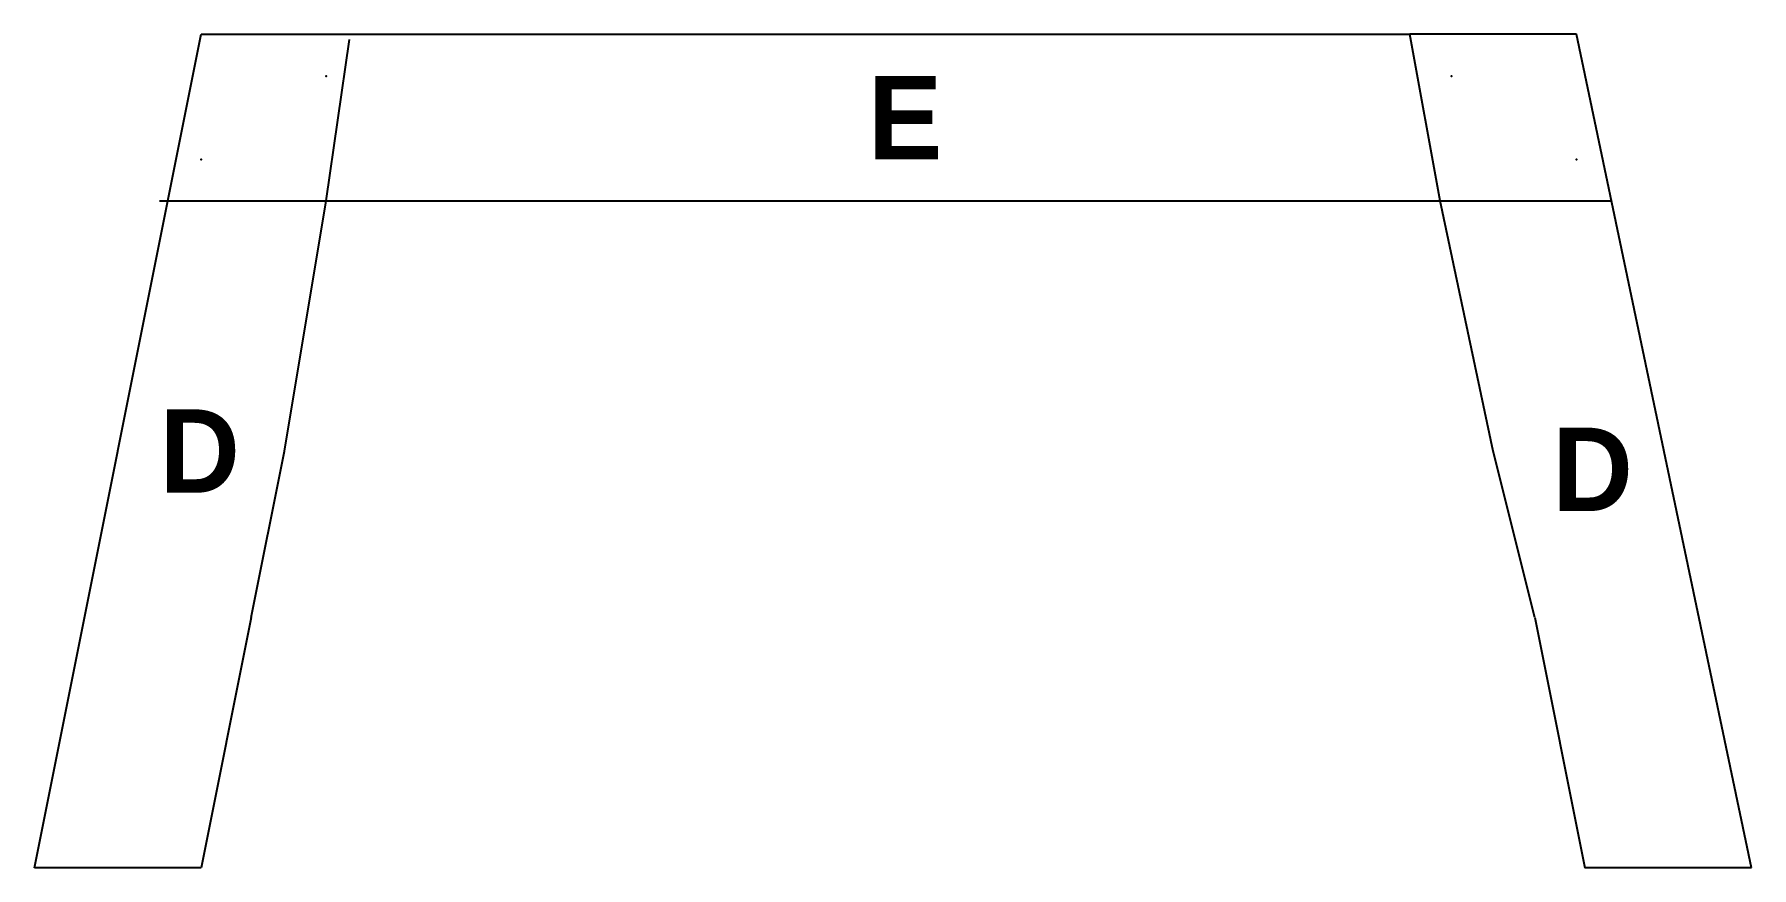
# Model space of a CAD drawing. Header units: inches. Extents: x 43.6 to 47.72, y 28 to 30.
import ezdxf

# ---------------------------------------------------------------- set-up
doc = ezdxf.new("R2010")
doc.units = ezdxf.units.IN
doc.header["$MEASUREMENT"] = 0
doc.linetypes.add('ACAD_ISO02W100', pattern=[15, 12, -3])
doc.layers.get('0').update_dxf_attribs({"lineweight": 25})
doc.layers.add('layer 1', color=178, linetype='ACAD_ISO02W100', lineweight=25, true_color=0x000000)
doc.styles.add('textstyle11', font='')
doc.styles.add('textstyle12', font='')
doc.styles.add('textstyle13', font='')
doc.styles.get('textstyle11').set_extended_font_data('Andale Mono', bold=True)
doc.styles.get('textstyle12').set_extended_font_data('Andale Mono', bold=True)
doc.styles.get('textstyle13').set_extended_font_data('Andale Mono', bold=True)

msp = doc.modelspace()

# ---------------------------------------------------------------- linework, layer by layer
for p, q in [((43.6, 28), (44, 30)), ((43.6, 28), (44, 30)), ((43.6, 28), (44, 30)), ((43.6, 28), (44, 30)), ((43.6, 28), (44, 30)), ((43.6, 28), (44, 30)), ((43.6, 28), (44, 30)), ((43.6, 28), (44, 30)), ((43.6, 28), (44, 30)), ((43.6, 28), (44, 30)), ((43.6, 28), (44, 30)), ((44, 30), (44.4, 30)), ((44, 30), (44.4, 30)), ((44, 30), (44.4, 30)), ((44, 30), (44.4, 30)), ((44, 30), (44.4, 30)), ((44, 30), (44.4, 30)), ((44, 30), (44.4, 30)), ((44, 30), (44.4, 30)), ((44, 30), (44.4, 30)), ((44, 30), (44.4, 30)), ((44, 30), (44.4, 30)), ((44.4, 30), (46.9, 30)), ((44.4, 30), (46.9, 30)), ((44.4, 30), (46.9, 30)), ((44.4, 30), (46.9, 30)), ((44.4, 30), (46.9, 30)), ((44.4, 30), (46.9, 30)), ((44.4, 30), (46.9, 30)), ((44.4, 30), (46.9, 30)), ((44.4, 30), (46.9, 30)), ((44.4, 30), (46.9, 30)), ((44.4, 30), (46.9, 30)), ((47.3, 30), (46.9, 30)), ((47.3, 30), (46.9, 30)), ((47.3, 30), (46.9, 30)), ((47.3, 30), (46.9, 30)), ((47.3, 30), (46.9, 30)), ((47.3, 30), (46.9, 30)), ((47.3, 30), (46.9, 30)), ((47.3, 30), (46.9, 30)), ((47.3, 30), (46.9, 30)), ((47.3, 30), (46.9, 30)), ((47.3, 30), (46.9, 30)), ((47.72, 28), (47.3, 30)), ((47.72, 28), (47.3, 30)), ((47.72, 28), (47.3, 30)), ((47.72, 28), (47.3, 30)), ((47.72, 28), (47.3, 30)), ((47.72, 28), (47.3, 30)), ((47.72, 28), (47.3, 30)), ((47.72, 28), (47.3, 30)), ((47.72, 28), (47.3, 30)), ((47.72, 28), (47.3, 30)), ((47.72, 28), (47.3, 30)), ((43.9, 29.6), (47.384, 29.6)), ((43.9, 29.6), (47.384, 29.6)), ((43.9, 29.6), (47.384, 29.6)), ((43.9, 29.6), (47.384, 29.6)), ((43.9, 29.6), (47.384, 29.6)), ((43.9, 29.6), (47.384, 29.6)), ((43.9, 29.6), (47.384, 29.6)), ((43.9, 29.6), (47.384, 29.6)), ((43.9, 29.6), (47.384, 29.6)), ((43.9, 29.6), (47.384, 29.6)), ((43.9, 29.6), (47.384, 29.6)), ((44.2, 29), (44.3, 29.6)), ((44.2, 29), (44.3, 29.6)), ((44.2, 29), (44.3, 29.6)), ((44.2, 29), (44.3, 29.6)), ((44.2, 29), (44.3, 29.6)), ((44.2, 29), (44.3, 29.6)), ((44.2, 29), (44.3, 29.6)), ((44.2, 29), (44.3, 29.6)), ((44.2, 29), (44.3, 29.6)), ((44.2, 29), (44.3, 29.6)), ((44.2, 29), (44.3, 29.6)), ((47.1, 29), (46.973, 29.6005)), ((47.1, 29), (46.973, 29.6005)), ((47.1, 29), (46.973, 29.6005)), ((47.1, 29), (46.973, 29.6005)), ((47.1, 29), (46.973, 29.6005)), ((47.1, 29), (46.973, 29.6005)), ((47.1, 29), (46.973, 29.6005)), ((47.1, 29), (46.973, 29.6005)), ((47.1, 29), (46.973, 29.6005)), ((47.1, 29), (46.973, 29.6005)), ((47.1, 29), (46.973, 29.6005)), ((44.12, 28.6), (44.2, 29)), ((44.12, 28.6), (44.2, 29)), ((44.12, 28.6), (44.2, 29)), ((44.12, 28.6), (44.2, 29)), ((44.12, 28.6), (44.2, 29)), ((44.12, 28.6), (44.2, 29)), ((44.12, 28.6), (44.2, 29)), ((44.12, 28.6), (44.2, 29)), ((44.12, 28.6), (44.2, 29)), ((44.12, 28.6), (44.2, 29)), ((44.12, 28.6), (44.2, 29)), ((47.2, 28.6), (47.1, 29)), ((47.2, 28.6), (47.1, 29)), ((47.2, 28.6), (47.1, 29)), ((47.2, 28.6), (47.1, 29)), ((47.2, 28.6), (47.1, 29)), ((47.2, 28.6), (47.1, 29)), ((47.2, 28.6), (47.1, 29)), ((47.2, 28.6), (47.1, 29)), ((47.2, 28.6), (47.1, 29)), ((47.2, 28.6), (47.1, 29)), ((47.2, 28.6), (47.1, 29)), ((44.12, 28.6), (44, 28)), ((44.12, 28.6), (44, 28)), ((44.12, 28.6), (44, 28)), ((44.12, 28.6), (44, 28)), ((44.12, 28.6), (44, 28)), ((44.12, 28.6), (44, 28)), ((44.12, 28.6), (44, 28)), ((44.12, 28.6), (44, 28)), ((44.12, 28.6), (44, 28)), ((44.12, 28.6), (44, 28)), ((44.12, 28.6), (44, 28)), ((47.2, 28.6), (47.32, 28)), ((47.2, 28.6), (47.32, 28)), ((47.2, 28.6), (47.32, 28)), ((47.2, 28.6), (47.32, 28)), ((47.2, 28.6), (47.32, 28)), ((47.2, 28.6), (47.32, 28)), ((47.2, 28.6), (47.32, 28)), ((47.2, 28.6), (47.32, 28)), ((47.2, 28.6), (47.32, 28)), ((47.2, 28.6), (47.32, 28)), ((47.2, 28.6), (47.32, 28)), ((44, 28), (43.6, 28)), ((44, 28), (43.6, 28)), ((44, 28), (43.6, 28)), ((44, 28), (43.6, 28)), ((44, 28), (43.6, 28)), ((44, 28), (43.6, 28)), ((44, 28), (43.6, 28)), ((44, 28), (43.6, 28)), ((44, 28), (43.6, 28)), ((44, 28), (43.6, 28)), ((44, 28), (43.6, 28)), ((47.72, 28), (47.32, 28)), ((47.72, 28), (47.32, 28)), ((47.72, 28), (47.32, 28)), ((47.72, 28), (47.32, 28)), ((47.72, 28), (47.32, 28)), ((47.72, 28), (47.32, 28)), ((47.72, 28), (47.32, 28)), ((47.72, 28), (47.32, 28)), ((47.72, 28), (47.32, 28)), ((47.72, 28), (47.32, 28)), ((47.72, 28), (47.32, 28))]:
    msp.add_line(p, q)
for centre in [(46.9196, 29.9), (46.9196, 29.9), (46.9196, 29.9), (46.9196, 29.9), (46.9196, 29.9), (46.9196, 29.9), (46.9196, 29.9), (46.9196, 29.9), (46.9196, 29.9), (46.9196, 29.9), (46.9196, 29.9), (46.9196, 29.9), (46.9196, 29.9), (46.9196, 29.9), (46.9196, 29.9), (46.9196, 29.9), (46.9196, 29.9), (46.9196, 29.9), (46.9196, 29.9), (46.9196, 29.9), (46.9196, 29.9), (46.9196, 29.9), (44, 29.7), (44, 29.7), (44, 29.7), (44, 29.7), (44, 29.7), (44, 29.7), (44, 29.7), (44, 29.7), (44, 29.7), (44, 29.7), (44, 29.7), (44, 29.7), (44, 29.7), (44, 29.7), (44, 29.7), (44, 29.7), (44, 29.7), (44, 29.7), (44, 29.7), (44, 29.7), (44, 29.7), (44, 29.7), (44, 29.7), (44, 29.7), (44, 29.7), (44, 29.7), (44, 29.7), (44, 29.7), (44, 29.7), (44, 29.7), (44, 29.7), (44, 29.7), (44, 29.7)]:
    msp.add_circle(centre, 0)
for p in [(44.3, 29.9), (44.3, 29.9), (44.3, 29.9), (44.3, 29.9), (44.3, 29.9), (44.3, 29.9), (44.3, 29.9), (44.3, 29.9), (44.3, 29.9), (44.3, 29.9), (44.3, 29.9), (47, 29.9), (47, 29.9), (47, 29.9), (47, 29.9), (47, 29.9), (47, 29.9), (47, 29.9), (47, 29.9), (47, 29.9), (47, 29.9), (47, 29.9), (44, 29.7), (44, 29.7), (44, 29.7), (44, 29.7), (44, 29.7), (44, 29.7), (44, 29.7), (44, 29.7), (44, 29.7), (44, 29.7), (44, 29.7), (47.3, 29.7), (47.3, 29.7), (47.3, 29.7), (47.3, 29.7), (47.3, 29.7), (47.3, 29.7), (47.3, 29.7), (47.3, 29.7), (47.3, 29.7), (47.3, 29.7), (47.3, 29.7)]:
    msp.add_point(p)
at = {"layer": 'layer 1'}
for p, q in [((46.9731, 29.6), (46.9, 30)), ((44.3, 29.6), (44.3561, 29.988))]:
    msp.add_line(p, q, dxfattribs=at)

# ---------------------------------------------------------------- texts
at = {"layer": 'layer 1', "char_height": 0.2, "attachment_point": 1}
for s, insert, style in [('E', (45.6, 29.9), 'textstyle13'), ('D', (43.9, 29.1), 'textstyle11'), ('D', (47.2419, 29.056), 'textstyle12')]:
    msp.add_mtext(s, dxfattribs=dict(at, insert=insert, style=style))

doc.saveas('drawing.dxf')
